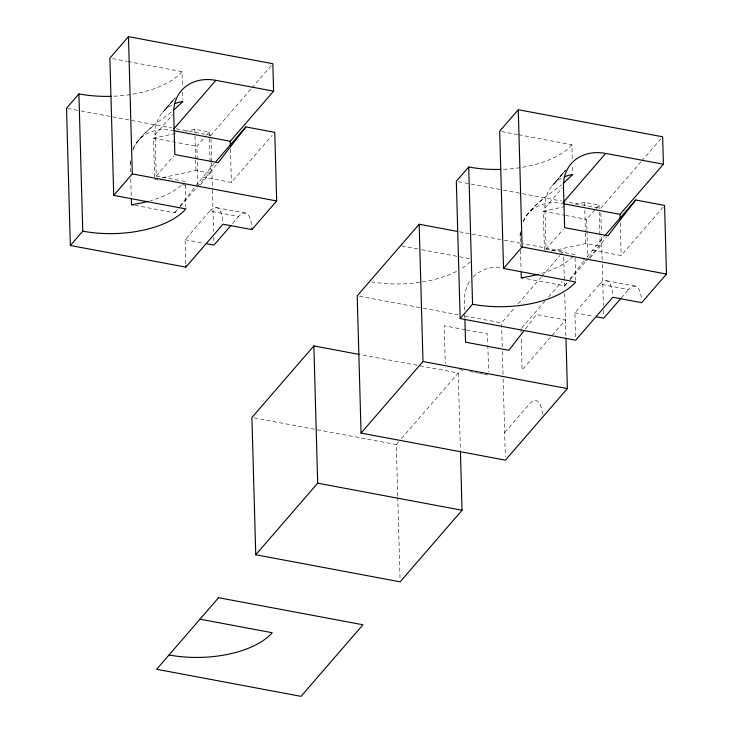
<?xml version="1.0" encoding="UTF-8"?>
<svg xmlns="http://www.w3.org/2000/svg" width="733" height="733" viewBox="0 0 733 733"><rect width="100%" height="100%" fill="white"/><g stroke="black" fill="none" stroke-linecap="round" stroke-linejoin="round"><path stroke-width="0.55" stroke-dasharray="3.67 2.75" d="M130.327 161.865L130.593 172.942M520.412 231.646L520.43 246.874M132.792 150.375C140.296 132.581 157.943 122.741 172.356 111.242M523.298 221.842C531.168 205.213 547.734 195.729 561.625 184.743M135.092 205.359L174.793 212.799L177.679 209.07M179.988 206.092L195.015 186.723M195.592 185.971L214.714 162.946M525.488 328.833L536.574 314.53L565.455 319.945L551.253 336.355M526.706 278.769L564.602 285.87L567.489 282.15M569.798 279.172L583.66 261.287M587.133 256.816L603.891 236.75M136.759 142.294L145.555 132.49L155.295 124.134M526.569 215.365L535.365 205.561L545.105 197.214M175.361 97.709L164.412 110.39L174.885 98.259M565.17 170.789L554.221 183.461L565.445 170.468M185.137 181.463L156.257 176.048L155.112 134.872L172.53 114.742M156.257 176.048L173.684 155.918M197.928 185.202L196.838 146.307L205.588 136.21M206.312 135.367L209.226 131.995L194.795 129.292L185.87 131.216M211.626 161.599L210.893 135.293L251.19 88.72M251.941 87.859L271.347 65.439M174.793 212.799L179.851 206.953M180.217 206.532L196.471 187.749M197.15 186.961L216.803 164.265M200.173 184.963L210.38 173.171L210.087 162.882M202.519 177.038L231.39 182.444L272.044 135.477M185.761 263.706L185.083 239.682L209.867 211.058L238.738 216.464A31.427 11.169 -79.4 0 1 251.776 227.193M232.544 223.629L238.738 216.464M574.947 254.534L546.067 249.128L544.921 207.943L562.339 187.813M546.067 249.128L563.494 228.989M586.941 229.676L586.647 219.387L595.398 209.281M596.121 208.438L599.035 205.075L584.604 202.363L575.68 204.287M397.726 496.039L396.287 444.574L398.532 441.981M401.51 438.536L458.235 372.996L360.865 354.735M502.261 346.911L501.592 322.886L514.282 308.226M518.011 303.92L541.146 277.184M541.898 276.323L559.801 255.625M560.553 254.763L563.54 251.309L523.243 243.759M640.999 161.801L600.703 208.364L566.004 201.859M641.751 160.939L661.157 138.519M521.694 328.008L544.866 301.226M548.605 296.902L562.064 281.353M564.602 285.87L567.498 282.535M570.027 279.612L588.452 258.318M588.993 257.695L606.612 237.336M589.983 258.034L600.19 246.251L599.896 235.953M550.501 337.217L522.098 370.046L521.2 338.023M592.328 250.109L621.199 255.524L663.209 206.981M575.57 336.777L574.892 312.762L599.676 284.129L628.548 289.544A31.427 11.169 -79.4 0 1 641.522 299.467M504.661 432.699L529.437 404.066A31.427 11.169 -79.4 0 1 542.502 415.19M621.318 297.891L628.548 289.544M162.396 112.589L174.949 98.14M552.206 185.66L565.5 170.368M154.617 177.084L153.527 138.189L178.064 132.902M162.488 177.688L195.94 170.468L210.38 173.171M544.427 250.155L543.336 211.269L564.529 206.697M551.179 250.998L585.749 243.539L600.19 246.251M112.589 58.631L127.029 61.334M127.927 61.508L182.068 71.66L182.48 86.558M501.491 131.537L517.736 134.579M518.634 134.753L571.877 144.731L572.29 159.638M67.638 108.438L79.952 110.747M81.07 110.958L171.724 127.945M176.195 128.788L210.893 135.293M458.565 181.72L502.215 189.902M503.333 190.113L521.245 193.466M522.363 193.677L561.533 201.025M174.298 130.786L172.493 130.447A47.141 37.63 40.9 0 0 132.948 148.918M153.527 138.189L196.838 146.307M543.336 211.269L564.437 215.218M565.546 215.429L586.647 219.387M459.454 231.802L503.104 239.984M504.222 240.195L522.125 243.548M154.681 179.365L161.342 180.62M182.444 184.569L185.77 185.202M583.358 259.729L587.802 260.563M216.766 207.696L245.647 213.111M606.576 280.766L635.447 286.182M401.693 245.931L420.568 249.467M421.677 249.678L470.549 258.841M185.083 239.682L203.133 243.072M574.892 312.762L592.942 316.143M359.454 296.242L422.135 307.997M423.253 308.199L459.069 314.915M464.658 315.969L501.592 322.886M465.327 329.749L444.225 325.791L445.279 363.531M466.435 329.951L487.537 333.909L487.83 344.198M459.811 369.67L463.146 370.293M469.807 371.549L474.251 372.382M475.36 372.584L478.695 373.216M479.803 373.418L483.139 374.041M484.247 374.251L488.691 375.085M254.159 417.92L396.287 444.574M620.292 222.924L621.199 255.524M600.831 212.946L601.372 232.388M601.5 236.961L602.141 259.839M602.269 264.411L603.415 305.588M603.543 310.169L603.708 315.886M599.035 205.075L599.2 210.792M599.227 211.938L599.869 234.807M586.968 230.822L587.701 257.136M584.604 202.363L584.696 205.799M584.824 210.371L585.429 232.104M585.465 233.25L585.749 243.539M572.5 167.087L572.656 172.676M575.038 257.97L575.662 280.272M563.695 257.036L564.593 289.059M564.722 293.631L565.931 337.098M520.522 250.301L521.071 270.037M520.943 328.87L521.035 332.296M502.389 351.483L503.03 374.361M503.159 378.934L505.33 456.714M487.857 345.344L488.59 371.658M464.649 310.151L464.392 300.997A47.141 37.63 40.9 0 1 469.624 281.499M464.777 314.723L464.869 318.149M458.235 372.996L460.37 449.631M397.762 497.185L400.062 579.537M230.455 148.991L231.39 182.444M211.663 162.744L212.396 189.05M212.423 190.195L213.578 231.371M213.734 237.089L213.862 241.67M209.226 131.995L209.391 137.712M209.418 138.858L210.059 161.736M194.795 129.292L194.951 135.009M194.987 136.155L195.619 159.024M195.656 160.17L195.94 170.468M182.636 92.147L182.847 99.596M185.229 184.89L185.852 207.201M130.767 178.944L131.271 196.957M182.068 71.66A78.578 38.217 -1.6 0 1 112.158 96.28M155.112 134.872A47.141 37.63 40.9 0 1 173.409 104.242M130.337 163.505A47.141 37.63 40.9 0 1 130.355 160.747M181.179 185.422A78.578 38.217 -1.6 0 1 150.338 200.75M209.867 211.058A31.427 11.169 -79.4 0 1 222.896 221.778M473.124 277.092A47.141 37.63 40.9 0 1 502.252 267.334M470.247 261.892A78.578 38.217 -1.6 0 1 460.434 269.203M456.457 271.393A78.578 38.217 -1.6 0 1 371.778 281.893M571.877 144.731A78.578 38.217 -1.6 0 1 501.968 169.36M544.921 207.943A47.141 37.63 40.9 0 1 561.441 178.192M520.137 236.576A47.141 37.63 40.9 0 1 520.384 231.051M523.142 221.109A47.141 37.63 40.9 0 1 562.303 203.517M573.087 256.532A78.578 38.217 -1.6 0 1 540.148 273.821M599.676 284.129A31.427 11.169 -79.4 0 1 612.706 294.858"/><path stroke-width="1.1" d="M245.876 126.928L218.159 162.699L174.839 154.571L173.694 113.395A47.141 37.63 40.9 0 1 215.85 80.337L273.601 91.167L272.841 63.716L128.467 36.65L109.877 58.127L113.716 195.381L185.898 208.914A78.578 38.217 -1.6 0 1 82.747 231.17L70.35 245.482L185.852 267.133L223.015 224.188L251.895 229.603L276.671 200.97L274.756 132.343L245.876 126.928L216.07 161.379M524.104 330.62L508.858 350.292L465.547 342.174L464.905 319.295M635.685 200.008L607.959 235.769L564.648 227.651L563.503 186.475A47.141 37.63 40.9 0 1 605.66 153.417L663.411 164.238L662.65 136.787L518.277 109.721L499.686 131.198L503.525 268.452L575.707 281.985A78.578 38.217 -1.6 0 1 472.556 304.241L460.159 318.562L575.662 340.213L612.825 297.268L641.705 302.683L666.48 274.05L664.565 205.423L635.685 200.008L604.523 236.017M111.031 96.316A78.578 38.217 -1.6 0 1 78.907 93.916L66.52 108.227L70.35 245.482M113.716 195.381L132.297 173.904L128.467 36.65M173.849 128.88L215.85 80.337M230.391 146.417L230.244 141.267L273.601 91.167M230.996 225.416L213.963 245.097L206.743 243.741M359.747 354.534L313.861 345.93L251.914 417.508L255.753 554.762L400.126 581.828L462.065 510.25L460.406 450.777M457.218 231.381L419.166 224.252L357.218 295.82L361.057 433.084L505.431 460.15L567.369 388.572L565.968 338.243M500.841 169.396A78.578 38.217 -1.6 0 1 468.717 166.987L456.329 181.298L460.159 318.562M255.753 554.762L317.691 483.184L313.861 345.93M361.057 433.084L422.996 361.506L419.166 224.252M503.525 268.452L522.107 246.984L518.277 109.721M562.981 202.739L605.66 153.417M620.173 218.636L620.054 214.348L663.411 164.238M620.805 298.487L603.772 318.177L596.552 316.821M173.4 110.408L182.902 101.466A47.141 37.63 40.9 0 0 174.326 103.839M563.21 183.479L572.711 174.536A47.141 37.63 40.9 0 0 564.135 176.91M174.298 130.786L230.244 141.267M563.21 203.692L620.054 214.348M132.297 173.904L276.671 200.97M522.107 246.984L666.48 274.05M131.335 199.532L131.482 204.681L133.287 205.02M521.145 272.612L521.291 277.752L523.096 278.091M422.996 361.506L567.369 388.572M317.691 483.184L462.065 510.25M199.999 619.183L272.19 632.716A78.578 38.217 -1.6 0 1 169.03 654.972M468.717 166.987L472.556 304.241M185.806 265.419L185.852 267.133M78.907 93.916L82.747 231.17M251.822 227.981A31.427 11.169 -79.4 0 1 251.895 229.603M148.304 201.309A78.578 38.217 -1.6 0 1 131.482 204.681M538.114 274.38A78.578 38.217 -1.6 0 1 521.291 277.752M218.581 597.707L156.642 669.284L301.016 696.35L362.954 624.773L218.581 597.707"/></g></svg>
